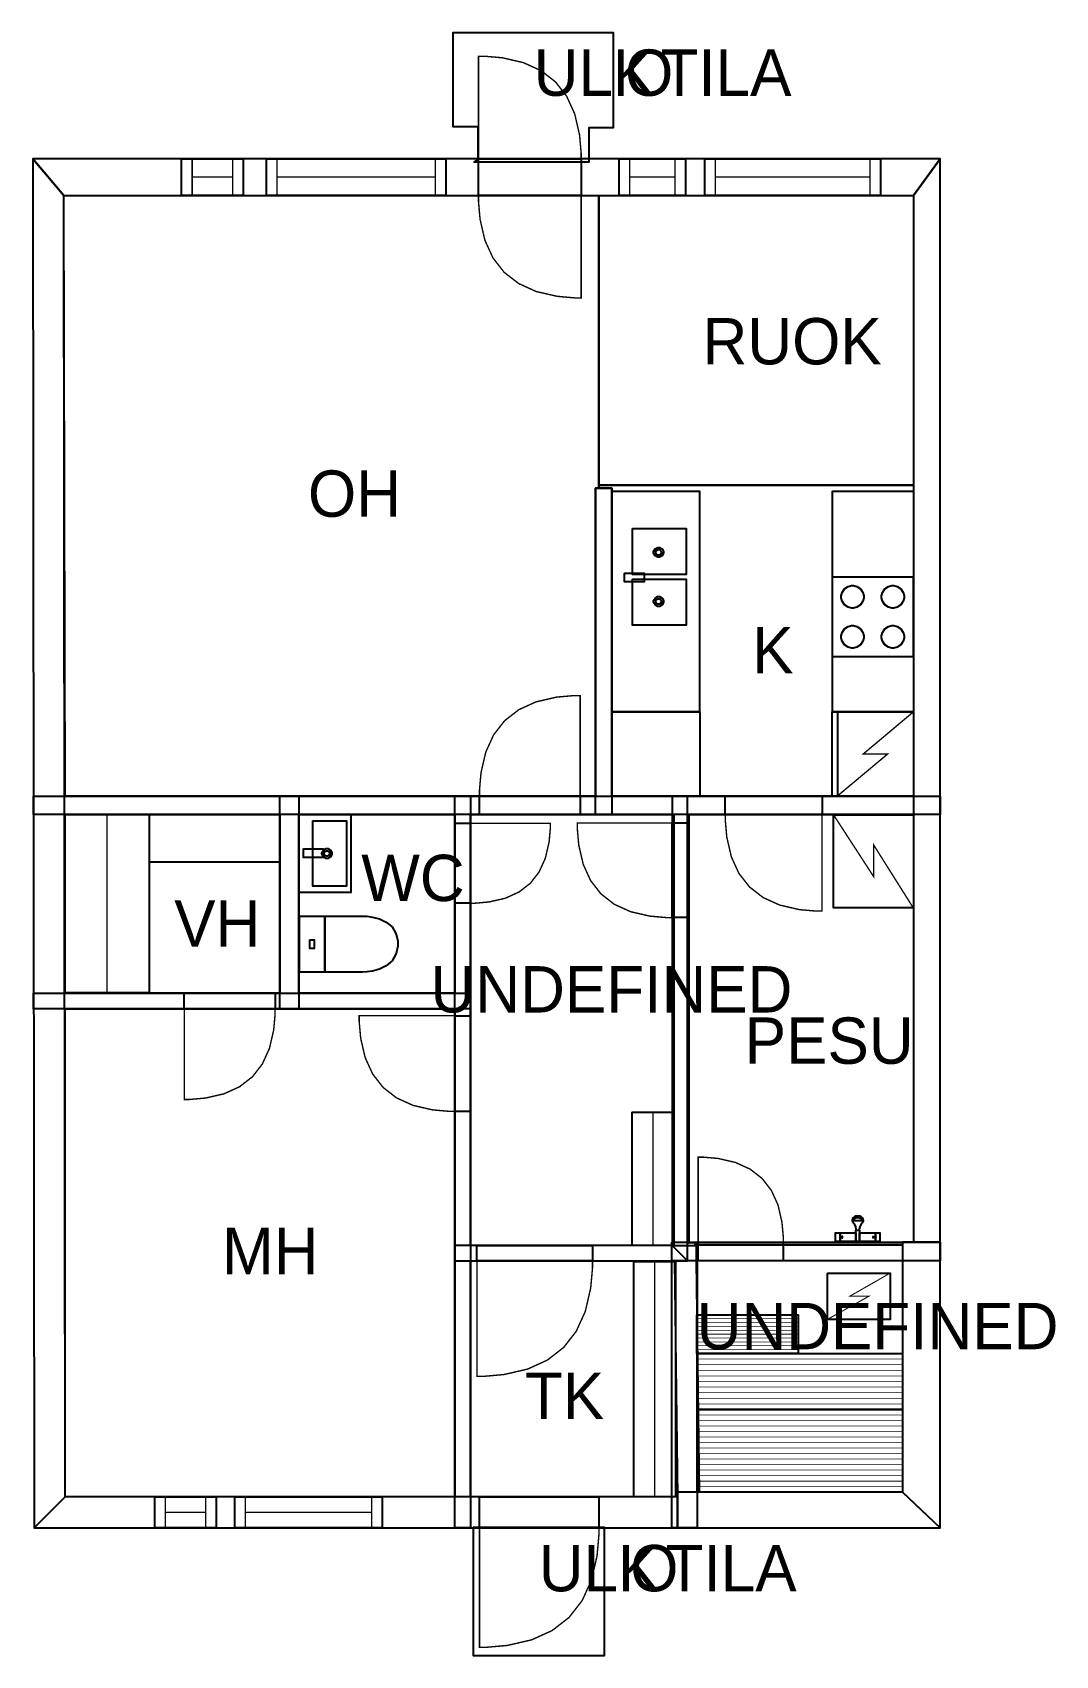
# Model space of a CAD drawing. Extents: x 1.5 to 9.1, y 0 to 12.
import ezdxf

# ---------------------------------------------------------------- set-up
doc = ezdxf.new("R2010")
doc.units = 0
doc.layers.get('0').update_dxf_attribs({"linetype": 'CONTINUOUS'})

msp = doc.modelspace()

# ---------------------------------------------------------------- linework, layer by layer
at = {"color": 0}
for points, const_width in [([(4.81207, 11.1089), (4.81207, 11.3474), (4.62554, 11.3474), (4.62554, 12.0466), (5.81147, 12.0466), (5.81147, 11.3394), (5.63053, 11.3394), (5.63053, 11.0861), (4.78179, 11.0861), (4.81207, 11.1089)], 0.002083), ([(5.57394, 11.1107), (5.57394, 11.1553), (5.56201, 11.289), (5.52636, 11.4436), (5.46696, 11.5743), (5.38374, 11.6813), (5.27675, 11.7645), (5.146, 11.824), (4.99143, 11.8597), (4.85769, 11.8715), (4.81315, 11.8715), (4.81315, 11.1107), (5.57394, 11.1107)], 0.010417), ([(1.74154, 10.8398), (8.03614, 10.8398), (8.23406, 11.1107), (1.51042, 11.1107), (1.74154, 10.8398)], 0.002083), ([(1.75065, 1.18945), (1.74154, 10.8398), (1.51042, 11.1107), (1.52001, 0.957682), (1.75065, 1.18945)], 0.002083), ([(2.61356, 11.1107), (3.0701, 11.1107), (3.0701, 10.8398), (2.61356, 10.8398), (2.61356, 11.1107)], 0.010417), ([(2.61356, 11.1107), (3.0701, 11.1107), (3.0701, 10.8398), (2.61356, 10.8398), (2.61356, 11.1107)], 0.010417), ([(3.24262, 11.1107), (4.57189, 11.1107), (4.57189, 10.8398), (3.24262, 10.8398), (3.24262, 11.1107)], 0.010417), ([(3.24262, 11.1107), (4.57189, 11.1107), (4.57189, 10.8398), (3.24262, 10.8398), (3.24262, 11.1107)], 0.010417), ([(4.81315, 11.1107), (5.57394, 11.1107), (5.57394, 10.8398), (4.81315, 10.8398), (4.81315, 11.1107)], 0.010417), ([(4.81315, 11.1107), (5.57394, 11.1107), (5.57394, 10.8398), (4.81315, 10.8398), (4.81315, 11.1107)], 0.010417), ([(5.85542, 11.1107), (6.3475, 11.1107), (6.3475, 10.8398), (5.85542, 10.8398), (5.85542, 11.1107)], 0.010417), ([(5.85542, 11.1107), (6.3475, 11.1107), (6.3475, 10.8398), (5.85542, 10.8398), (5.85542, 11.1107)], 0.010417), ([(6.48958, 11.1107), (7.79346, 11.1107), (7.79346, 10.8398), (6.48958, 10.8398), (6.48958, 11.1107)], 0.010417), ([(6.48958, 11.1107), (7.79346, 11.1107), (7.79346, 10.8398), (6.48958, 10.8398), (6.48958, 11.1107)], 0.010417), ([(8.03614, 10.8398), (8.03614, 3.07568), (8.23406, 3.07568), (8.23406, 11.1107), (8.03614, 10.8398)], 0.002083), ([(4.81315, 10.8398), (4.81315, 10.7953), (4.82503, 10.6616), (4.86068, 10.507), (4.92008, 10.3763), (5.00331, 10.2693), (5.11029, 10.186), (5.24104, 10.1266), (5.39561, 10.091), (5.52935, 10.079), (5.57394, 10.079), (5.57394, 10.8398), (4.81315, 10.8398)], 0.010417), ([(5.67947, 8.66906), (5.80231, 8.66906), (5.80231, 6.24869), (5.67947, 6.24869), (5.67947, 8.66906)], 0.002083), ([(5.80225, 8.64561), (5.80225, 7.00917), (6.45068, 7.00917), (6.45068, 8.64561), (5.80225, 8.64561)], 0.010417), ([(7.43664, 8.64572), (7.43664, 7.00917), (8.03614, 7.00917), (8.03614, 8.64572), (7.43664, 8.64572)], 0.010417), ([(5.95503, 8.36865), (5.95503, 8.02849), (6.35346, 8.02849), (6.35346, 8.36865), (5.95503, 8.36865)], 0.010417), ([(6.14789, 8.22846), (6.15429, 8.22846), (6.17367, 8.21783), (6.18435, 8.19846), (6.18435, 8.192), (6.18435, 8.1856), (6.17367, 8.16624), (6.15429, 8.15554), (6.14789, 8.15554), (6.14144, 8.15554), (6.12207, 8.16624), (6.11143, 8.1856), (6.11143, 8.192), (6.11143, 8.19846), (6.12207, 8.21783), (6.14144, 8.22846), (6.14789, 8.22846)], 0.008333), ([(6.14789, 8.21283), (6.15153, 8.21283), (6.1626, 8.20676), (6.16872, 8.19569), (6.16872, 8.192), (6.16872, 8.18837), (6.1626, 8.17731), (6.15153, 8.17117), (6.14789, 8.17117), (6.14421, 8.17117), (6.13314, 8.17731), (6.12706, 8.18837), (6.12706, 8.192), (6.12706, 8.19569), (6.13314, 8.20676), (6.14421, 8.21283), (6.14789, 8.21283)], 0.008333), ([(5.89567, 8.03722), (5.89567, 7.97472), (6.0415, 7.97472), (6.0415, 8.03722), (5.89567, 8.03722)], 0.010417), ([(5.954, 7.99262), (5.954, 7.6524), (6.35254, 7.6524), (6.35254, 7.99262), (5.954, 7.99262)], 0.010417), ([(7.43549, 8.01096), (7.43549, 7.41781), (8.03375, 7.41781), (8.03375, 8.01096), (7.43549, 8.01096)], 0.010417), ([(7.58496, 7.77908), (7.57682, 7.77908), (7.55246, 7.78564), (7.52599, 7.8035), (7.50814, 7.82997), (7.50163, 7.85433), (7.50163, 7.86242), (7.50163, 7.87056), (7.50814, 7.89486), (7.52599, 7.92133), (7.55246, 7.93924), (7.57682, 7.94575), (7.58496, 7.94575), (7.59304, 7.94575), (7.61735, 7.93924), (7.64388, 7.92133), (7.66174, 7.89486), (7.66829, 7.87056), (7.66829, 7.86242), (7.66829, 7.85433), (7.66174, 7.82997), (7.64388, 7.8035), (7.61735, 7.78564), (7.59304, 7.77908), (7.58496, 7.77908)], 0.010417), ([(7.88379, 7.77908), (7.87565, 7.77908), (7.85135, 7.78564), (7.82487, 7.8035), (7.80697, 7.82997), (7.80046, 7.85433), (7.80046, 7.86242), (7.80046, 7.87056), (7.80697, 7.89486), (7.82487, 7.92133), (7.85135, 7.93924), (7.87565, 7.94575), (7.88379, 7.94575), (7.89188, 7.94575), (7.91618, 7.93924), (7.94271, 7.92133), (7.96056, 7.89486), (7.96712, 7.87056), (7.96712, 7.86242), (7.96712, 7.85433), (7.96056, 7.82997), (7.94271, 7.8035), (7.91618, 7.78564), (7.89188, 7.77908), (7.88379, 7.77908)], 0.010417), ([(6.14789, 7.86436), (6.15429, 7.86436), (6.17367, 7.85374), (6.18435, 7.83436), (6.18435, 7.8279), (6.18435, 7.8215), (6.17367, 7.80214), (6.15429, 7.79144), (6.14789, 7.79144), (6.14144, 7.79144), (6.12207, 7.80214), (6.11143, 7.8215), (6.11143, 7.8279), (6.11143, 7.83436), (6.12207, 7.85374), (6.14144, 7.86436), (6.14789, 7.86436)], 0.008333), ([(6.14789, 7.84874), (6.15153, 7.84874), (6.1626, 7.84267), (6.16872, 7.8316), (6.16872, 7.8279), (6.16872, 7.82428), (6.1626, 7.81321), (6.15153, 7.80707), (6.14789, 7.80707), (6.14421, 7.80707), (6.13314, 7.81321), (6.12706, 7.82428), (6.12706, 7.8279), (6.12706, 7.8316), (6.13314, 7.84267), (6.14421, 7.84874), (6.14789, 7.84874)], 0.008333), ([(7.58496, 7.48264), (7.57682, 7.48264), (7.55246, 7.48921), (7.52599, 7.50706), (7.50814, 7.53358), (7.50163, 7.55789), (7.50163, 7.56597), (7.50163, 7.57411), (7.50814, 7.59842), (7.52599, 7.62489), (7.55246, 7.64279), (7.57682, 7.64931), (7.58496, 7.64931), (7.59304, 7.64931), (7.61735, 7.64279), (7.64388, 7.62489), (7.66174, 7.59842), (7.66829, 7.57411), (7.66829, 7.56597), (7.66829, 7.55789), (7.66174, 7.53358), (7.64388, 7.50706), (7.61735, 7.48921), (7.59304, 7.48264), (7.58496, 7.48264)], 0.010417), ([(7.88379, 7.48264), (7.87565, 7.48264), (7.85135, 7.48921), (7.82487, 7.50706), (7.80697, 7.53358), (7.80046, 7.55789), (7.80046, 7.56597), (7.80046, 7.57411), (7.80697, 7.59842), (7.82487, 7.62489), (7.85135, 7.64279), (7.87565, 7.64931), (7.88379, 7.64931), (7.89188, 7.64931), (7.91618, 7.64279), (7.94271, 7.62489), (7.96056, 7.59842), (7.96712, 7.57411), (7.96712, 7.56597), (7.96712, 7.55789), (7.96056, 7.53358), (7.94271, 7.50706), (7.91618, 7.48921), (7.89188, 7.48264), (7.88379, 7.48264)], 0.010417), ([(4.82053, 6.38411), (4.82053, 6.42785), (4.83214, 6.55903), (4.86714, 6.71061), (4.9254, 6.83882), (5.00706, 6.94374), (5.11199, 7.02539), (5.24018, 7.08365), (5.39176, 7.11865), (5.52294, 7.13026), (5.56668, 7.13026), (5.56668, 6.38411), (4.82053, 6.38411)], 0.010417), ([(5.80436, 7.00917), (5.80436, 6.38417), (6.45281, 6.38417), (6.45281, 7.00917), (5.80436, 7.00917)], 0.010417), ([(7.43468, 7.00917), (7.43468, 6.38417), (8.03614, 6.38417), (8.03614, 7.00917), (7.43468, 7.00917)], 0.010417), ([(7.43468, 7.00917), (7.43468, 6.38417), (7.47478, 6.38417), (7.47478, 7.00917), (7.43468, 7.00917)], 0.010417), ([(1.51497, 6.38411), (8.23406, 6.38411), (8.23406, 6.24869), (1.51497, 6.24869), (1.51497, 6.38411)], 0.002083), ([(3.3406, 6.38411), (3.48113, 6.38411), (3.48113, 4.808), (3.3406, 4.808), (3.3406, 6.38411)], 0.002083), ([(4.63867, 6.38411), (4.75325, 6.38411), (4.75325, 0.957682), (4.63867, 0.957682), (4.63867, 6.38411)], 0.002083), ([(4.82053, 6.38411), (5.56668, 6.38411), (5.56668, 6.24869), (4.82053, 6.24869), (4.82053, 6.38411)], 0.010417), ([(4.82053, 6.38411), (5.56668, 6.38411), (5.56668, 6.24869), (4.82053, 6.24869), (4.82053, 6.38411)], 0.010417), ([(6.24794, 6.38411), (6.24794, 3.0529), (6.36253, 2.93832), (6.36253, 6.38411), (6.24794, 6.38411)], 0.002083), ([(6.64208, 6.38411), (7.35894, 6.38411), (7.35894, 6.24869), (6.64208, 6.24869), (6.64208, 6.38411)], 0.010417), ([(6.64208, 6.38411), (7.35894, 6.38411), (7.35894, 6.24869), (6.64208, 6.24869), (6.64208, 6.38411)], 0.010417), ([(1.7481, 6.24875), (1.7481, 4.92562), (2.3731, 4.92562), (2.3731, 6.24875), (1.7481, 6.24875)], 0.010417), ([(2.37435, 6.24713), (3.3406, 6.24713), (3.3406, 5.89442), (2.37435, 5.89442), (2.37435, 6.24713)], 0.010417), ([(3.48394, 6.24875), (3.48394, 5.66938), (3.86789, 5.66938), (3.86789, 6.24875), (3.48394, 6.24875)], 0.010417), ([(3.58496, 6.20042), (3.58496, 5.71761), (3.83404, 5.71761), (3.83404, 6.20042), (3.58496, 6.20042)], 0.010417), ([(4.63867, 6.183), (4.75325, 6.183), (4.75325, 5.59039), (4.63867, 5.59039), (4.63867, 6.183)], 0.010417), ([(4.63867, 6.183), (4.75325, 6.183), (4.75325, 5.59039), (4.63867, 5.59039), (4.63867, 6.183)], 0.010417), ([(4.75325, 5.59039), (4.78792, 5.59039), (4.89208, 5.59967), (5.01247, 5.62744), (5.11431, 5.67378), (5.19764, 5.73856), (5.26247, 5.82189), (5.30875, 5.92378), (5.33653, 6.04411), (5.34581, 6.14828), (5.34581, 6.183), (4.75325, 6.183), (4.75325, 5.59039)], 0.010417), ([(6.24794, 5.48361), (6.20676, 5.48361), (6.08322, 5.49463), (5.94054, 5.52756), (5.81982, 5.58242), (5.72103, 5.65924), (5.64415, 5.75803), (5.58931, 5.87879), (5.55637, 6.02149), (5.54542, 6.14497), (5.54542, 6.18608), (6.24794, 6.18608), (6.24794, 5.48361)], 0.010417), ([(6.24794, 6.18608), (6.36253, 6.18608), (6.36253, 5.48361), (6.24794, 5.48361), (6.24794, 6.18608)], 0.010417), ([(6.24794, 6.18608), (6.36253, 6.18608), (6.36253, 5.48361), (6.24794, 5.48361), (6.24794, 6.18608)], 0.010417), ([(6.64208, 6.24869), (6.64208, 6.20671), (6.65326, 6.08068), (6.68685, 5.93506), (6.74289, 5.81185), (6.82129, 5.71099), (6.92215, 5.6326), (7.04536, 5.57656), (7.19097, 5.54297), (7.317, 5.53174), (7.35906, 5.53174), (7.35906, 6.24869), (6.64208, 6.24869)], 0.010417), ([(7.44385, 6.24658), (8.03614, 6.24658), (8.03614, 5.55626), (7.44385, 5.55626), (7.44385, 6.24658)], 0.009872), ([(3.5159, 5.99262), (3.5159, 5.93012), (3.66174, 5.93012), (3.66174, 5.99262), (3.5159, 5.99262)], 0.010417), ([(3.69, 5.9955), (3.6964, 5.9955), (3.71576, 5.98486), (3.72646, 5.9655), (3.72646, 5.95904), (3.72646, 5.95264), (3.71576, 5.93326), (3.6964, 5.92258), (3.69, 5.92258), (3.68354, 5.92258), (3.66417, 5.93326), (3.65354, 5.95264), (3.65354, 5.95904), (3.65354, 5.9655), (3.66417, 5.98486), (3.68354, 5.9955), (3.69, 5.9955)], 0.008333), ([(3.69, 5.97987), (3.69363, 5.97987), (3.70469, 5.97379), (3.71083, 5.96272), (3.71083, 5.95904), (3.71083, 5.9554), (3.70469, 5.94433), (3.69363, 5.93821), (3.69, 5.93821), (3.68631, 5.93821), (3.67524, 5.94433), (3.66917, 5.9554), (3.66917, 5.95904), (3.66917, 5.96272), (3.67524, 5.97379), (3.68631, 5.97987), (3.69, 5.97987)], 0.008333), ([(3.48639, 5.49507), (3.48639, 5.0785), (3.67367, 5.0785), (3.67367, 5.49507), (3.48639, 5.49507)], 0.010417), ([(3.94194, 5.49507), (3.94194, 5.49507), (3.95367, 5.49517), (3.98465, 5.49354), (4.02849, 5.48742), (4.07872, 5.47401), (4.12896, 5.45047), (4.17279, 5.41401), (4.20378, 5.36182), (4.21556, 5.30875), (4.21556, 5.29107), (4.21556, 5.27279), (4.20378, 5.21793), (4.17279, 5.16385), (4.12896, 5.12603), (4.07872, 5.10161), (4.02849, 5.08762), (3.98465, 5.08122), (3.95367, 5.07949), (3.94194, 5.07954), (3.94194, 5.07954), (3.67367, 5.0785), (3.67367, 5.49507), (3.94194, 5.49507)], 0.010417), ([(3.56424, 5.31988), (3.56424, 5.25369), (3.59581, 5.25369), (3.59581, 5.31988), (3.56424, 5.31988)], 0.010417), ([(1.51633, 4.92258), (4.75325, 4.92258), (4.75325, 4.808), (1.51633, 4.808), (1.51633, 4.92258)], 0.002083), ([(2.63314, 4.92258), (3.30615, 4.92258), (3.30615, 4.808), (2.63314, 4.808), (2.63314, 4.92258)], 0.010417), ([(2.63314, 4.92258), (3.30615, 4.92258), (3.30615, 4.808), (2.63314, 4.808), (2.63314, 4.92258)], 0.010417), ([(3.30615, 4.808), (3.30615, 4.76861), (3.29563, 4.65028), (3.26406, 4.51357), (3.21149, 4.39789), (3.13786, 4.30328), (3.04324, 4.22965), (2.92757, 4.17708), (2.79085, 4.14551), (2.67253, 4.13499), (2.63314, 4.13499), (2.63314, 4.808), (3.30615, 4.808)], 0.010417), ([(4.63867, 4.04682), (4.59706, 4.04682), (4.47233, 4.05794), (4.32818, 4.09119), (4.20622, 4.14665), (4.10644, 4.22424), (4.02881, 4.32406), (3.97336, 4.44601), (3.94011, 4.59011), (3.92904, 4.71485), (3.92904, 4.7564), (4.63867, 4.7564), (4.63867, 4.04682)], 0.010417), ([(4.63867, 4.7564), (4.75325, 4.7564), (4.75325, 4.04682), (4.63867, 4.04682), (4.63867, 4.7564)], 0.010417), ([(4.63867, 4.7564), (4.75325, 4.7564), (4.75325, 4.04682), (4.63867, 4.04682), (4.63867, 4.7564)], 0.010417), ([(5.95221, 4.04031), (5.95221, 3.05322), (6.25999, 3.05322), (6.25999, 4.04031), (5.95221, 4.04031)], 0.010417), ([(7.07221, 3.07644), (7.07221, 3.11344), (7.06233, 3.22433), (7.03276, 3.35249), (6.98346, 3.46094), (6.91444, 3.54964), (6.82568, 3.61865), (6.71724, 3.66797), (6.58908, 3.69754), (6.47819, 3.70736), (6.44125, 3.70736), (6.44125, 3.07644), (7.07221, 3.07644)], 0.010417), ([(7.45882, 3.14594), (7.49425, 3.14594), (7.49425, 3.08236), (7.45882, 3.08236), (7.45882, 3.14594)], 0.010417), ([(7.49322, 3.14594), (7.60986, 3.14594), (7.60986, 3.08236), (7.49322, 3.08236), (7.49322, 3.14594)], 0.010417), ([(7.63803, 3.08236), (7.60986, 3.08236), (7.60986, 3.16569), (7.61686, 3.16569), (7.63271, 3.16569), (7.63803, 3.16569), (7.63803, 3.14486), (7.63803, 3.09799), (7.63803, 3.08236)], 0.010417), ([(7.63803, 3.14594), (7.75467, 3.14594), (7.75467, 3.08236), (7.63803, 3.08236), (7.63803, 3.14594)], 0.010417), ([(7.75467, 3.14594), (7.78797, 3.14594), (7.78797, 3.08236), (7.75467, 3.08236), (7.75467, 3.14594)], 0.010417), ([(6.24794, 3.0529), (4.63867, 3.0529), (4.63867, 2.93832), (6.36253, 2.93832), (6.24794, 3.0529)], 0.002083), ([(4.80186, 3.0529), (5.65842, 3.0529), (5.65842, 2.93832), (4.80186, 2.93832), (4.80186, 3.0529)], 0.010417), ([(4.80186, 3.0529), (5.65842, 3.0529), (5.65842, 2.93832), (4.80186, 2.93832), (4.80186, 3.0529)], 0.010417), ([(6.24571, 3.07644), (8.23406, 3.07644), (8.23406, 2.93924), (6.24571, 2.93924), (6.24571, 3.07644)], 0.002083), ([(6.24571, 3.0529), (6.4349, 3.0529), (6.4349, 0.957682), (6.24571, 0.957682), (6.24571, 3.0529)], 0.002083), ([(6.44125, 3.07644), (7.07221, 3.07644), (7.07221, 2.93924), (6.44125, 2.93924), (6.44125, 3.07644)], 0.010417), ([(6.44125, 3.07644), (7.07221, 3.07644), (7.07221, 2.93924), (6.44125, 2.93924), (6.44125, 3.07644)], 0.010417), ([(7.49425, 3.11469), (7.49744, 3.1135), (7.50711, 3.1096), (7.50988, 3.1084), (7.50988, 3.1084), (7.50988, 3.10986), (7.50988, 3.11415), (7.50988, 3.11849), (7.50988, 3.1199), (7.50988, 3.1199), (7.50749, 3.11925), (7.4975, 3.11589), (7.49425, 3.11469)], 0.010417), ([(7.75467, 3.11469), (7.75142, 3.1135), (7.74175, 3.1096), (7.73904, 3.1084), (7.73904, 3.1084), (7.73904, 3.10986), (7.73904, 3.11415), (7.73904, 3.11849), (7.73904, 3.1199), (7.73904, 3.1199), (7.74138, 3.11925), (7.75136, 3.11589), (7.75467, 3.11469)], 0.010417), ([(7.95529, 3.07568), (7.95529, 1.22277), (8.23406, 0.957682), (8.23406, 3.07568), (7.95529, 3.07568)], 0.002083), ([(5.65842, 2.93832), (5.65842, 2.88813), (5.64501, 2.73757), (5.60487, 2.56358), (5.53792, 2.41635), (5.44428, 2.2959), (5.32383, 2.20226), (5.1766, 2.13531), (5.00261, 2.09517), (4.85206, 2.08176), (4.80186, 2.08176), (4.80186, 2.93832), (5.65842, 2.93832)], 0.010417), ([(5.96539, 2.93451), (5.96539, 1.1894), (6.27322, 1.1894), (6.27322, 2.93451), (5.96539, 2.93451)], 0.010417), ([(7.39942, 2.84787), (7.86513, 2.84787), (7.86513, 2.50444), (7.39942, 2.50444), (7.39942, 2.84787)], 0.007761), ([(6.43218, 2.537), (7.18257, 2.537), (7.18257, 2.25201), (6.43218, 2.25201), (6.43218, 2.537)], 0.010417), ([(6.43349, 2.25201), (7.95529, 2.25201), (7.95529, 1.83535), (6.43349, 1.83535), (6.43349, 2.25201)], 0.010417), ([(6.43349, 1.83535), (7.95529, 1.83535), (7.95529, 1.22282), (6.43349, 1.22282), (6.43349, 1.83535)], 0.010417), ([(7.95529, 1.22277), (6.28771, 1.22277), (6.28771, 0.957682), (8.23406, 0.957682), (7.95529, 1.22277)], 0.002083), ([(6.28771, 1.18945), (1.75065, 1.18945), (1.52001, 0.957682), (6.28771, 0.957682), (6.28771, 1.18945)], 0.002083), ([(2.41499, 1.18945), (2.87033, 1.18945), (2.87033, 0.957682), (2.41499, 0.957682), (2.41499, 1.18945)], 0.010417), ([(2.41499, 1.18945), (2.87033, 1.18945), (2.87033, 0.957682), (2.41499, 0.957682), (2.41499, 1.18945)], 0.010417), ([(3.00782, 1.18945), (4.09896, 1.18945), (4.09896, 0.957682), (3.00782, 0.957682), (3.00782, 1.18945)], 0.010417), ([(3.00782, 1.18945), (4.09896, 1.18945), (4.09896, 0.957682), (3.00782, 0.957682), (3.00782, 1.18945)], 0.010417), ([(4.82053, 1.18945), (5.70574, 1.18945), (5.70574, 0.957682), (4.82053, 0.957682), (4.82053, 1.18945)], 0.010417), ([(4.82053, 1.18945), (5.70574, 1.18945), (5.70574, 0.957682), (4.82053, 0.957682), (4.82053, 1.18945)], 0.010417), ([(4.773, 0.963813), (4.773, 0.01237), (5.74761, 0.01237), (5.74761, 0.961208), (4.773, 0.963813)], 0.002083), ([(5.70574, 0.957682), (5.70574, 0.905817), (5.69189, 0.750217), (5.65039, 0.570421), (5.58122, 0.418294), (5.48438, 0.293782), (5.35992, 0.196994), (5.20779, 0.127821), (5.02794, 0.086317), (4.87235, 0.072483), (4.82053, 0.072483), (4.82053, 0.957682), (5.70574, 0.957682)], 0.010417)]:
    msp.add_lwpolyline(points, close=True, dxfattribs=dict(at, const_width=const_width))
at = {"color": 7}
for points in [[(4.81207, 11.1089), (4.81207, 11.3474), (4.62554, 11.3474), (4.62554, 12.0466), (5.81147, 12.0466), (5.81147, 11.3394), (5.63053, 11.3394), (5.63053, 11.0861), (4.78179, 11.0861), (4.81207, 11.1089)], [(2.61356, 11.1107), (3.0701, 11.1107), (3.0701, 10.8398), (2.61356, 10.8398), (2.61356, 11.1107)], [(2.61356, 11.1107), (3.0701, 11.1107), (3.0701, 10.8398), (2.61356, 10.8398), (2.61356, 11.1107)], [(3.24262, 11.1107), (4.57189, 11.1107), (4.57189, 10.8398), (3.24262, 10.8398), (3.24262, 11.1107)], [(3.24262, 11.1107), (4.57189, 11.1107), (4.57189, 10.8398), (3.24262, 10.8398), (3.24262, 11.1107)], [(4.81315, 11.1107), (5.57394, 11.1107), (5.57394, 10.8398), (4.81315, 10.8398), (4.81315, 11.1107)], [(4.81315, 11.1107), (5.57394, 11.1107), (5.57394, 10.8398), (4.81315, 10.8398), (4.81315, 11.1107)], [(5.85542, 11.1107), (6.3475, 11.1107), (6.3475, 10.8398), (5.85542, 10.8398), (5.85542, 11.1107)], [(5.85542, 11.1107), (6.3475, 11.1107), (6.3475, 10.8398), (5.85542, 10.8398), (5.85542, 11.1107)], [(6.48958, 11.1107), (7.79346, 11.1107), (7.79346, 10.8398), (6.48958, 10.8398), (6.48958, 11.1107)], [(6.48958, 11.1107), (7.79346, 11.1107), (7.79346, 10.8398), (6.48958, 10.8398), (6.48958, 11.1107)], [(5.70594, 8.66906), (5.67947, 8.66906), (5.67947, 6.38411), (1.75065, 6.38411), (1.74154, 10.8398), (5.70594, 10.8398), (5.70594, 8.66906)], [(5.70594, 10.8398), (8.03614, 10.8398), (8.03614, 8.69026), (5.70594, 8.69026), (5.70594, 10.8398)], [(8.03614, 6.38411), (5.80231, 6.38411), (5.80231, 8.66906), (5.70594, 8.66906), (5.70594, 8.69026), (8.03614, 8.69026), (8.03614, 6.38411)], [(5.80225, 8.64561), (6.45068, 8.64561), (6.45068, 7.00917), (5.80225, 7.00917), (5.80225, 8.64561)], [(7.43664, 8.64572), (8.03614, 8.64572), (8.03614, 7.00917), (7.43664, 7.00917), (7.43664, 8.64572)], [(5.95503, 8.36865), (6.35346, 8.36865), (6.35346, 8.02849), (5.95503, 8.02849), (5.95503, 8.36865)], [(6.14789, 8.22846), (6.15429, 8.22846), (6.17367, 8.21783), (6.18435, 8.19846), (6.18435, 8.192), (6.18435, 8.1856), (6.17367, 8.16624), (6.15429, 8.15554), (6.14789, 8.15554), (6.14144, 8.15554), (6.12207, 8.16624), (6.11143, 8.1856), (6.11143, 8.192), (6.11143, 8.19846), (6.12207, 8.21783), (6.14144, 8.22846), (6.14789, 8.22846)], [(6.14789, 8.21283), (6.15153, 8.21283), (6.1626, 8.20676), (6.16872, 8.19569), (6.16872, 8.192), (6.16872, 8.18837), (6.1626, 8.17731), (6.15153, 8.17117), (6.14789, 8.17117), (6.14421, 8.17117), (6.13314, 8.17731), (6.12706, 8.18837), (6.12706, 8.192), (6.12706, 8.19569), (6.13314, 8.20676), (6.14421, 8.21283), (6.14789, 8.21283)], [(5.89567, 8.03722), (6.0415, 8.03722), (6.0415, 7.97472), (5.89567, 7.97472), (5.89567, 8.03722)], [(5.954, 7.99262), (6.35254, 7.99262), (6.35254, 7.6524), (5.954, 7.6524), (5.954, 7.99262)], [(7.43549, 8.01096), (8.03375, 8.01096), (8.03375, 7.41781), (7.43549, 7.41781), (7.43549, 8.01096)], [(7.58496, 7.77908), (7.57682, 7.77908), (7.55246, 7.78564), (7.52599, 7.8035), (7.50814, 7.82997), (7.50163, 7.85433), (7.50163, 7.86242), (7.50163, 7.87056), (7.50814, 7.89486), (7.52599, 7.92133), (7.55246, 7.93924), (7.57682, 7.94575), (7.58496, 7.94575), (7.59304, 7.94575), (7.61735, 7.93924), (7.64388, 7.92133), (7.66174, 7.89486), (7.66829, 7.87056), (7.66829, 7.86242), (7.66829, 7.85433), (7.66174, 7.82997), (7.64388, 7.8035), (7.61735, 7.78564), (7.59304, 7.77908), (7.58496, 7.77908)], [(7.88379, 7.77908), (7.87565, 7.77908), (7.85135, 7.78564), (7.82487, 7.8035), (7.80697, 7.82997), (7.80046, 7.85433), (7.80046, 7.86242), (7.80046, 7.87056), (7.80697, 7.89486), (7.82487, 7.92133), (7.85135, 7.93924), (7.87565, 7.94575), (7.88379, 7.94575), (7.89188, 7.94575), (7.91618, 7.93924), (7.94271, 7.92133), (7.96056, 7.89486), (7.96712, 7.87056), (7.96712, 7.86242), (7.96712, 7.85433), (7.96056, 7.82997), (7.94271, 7.8035), (7.91618, 7.78564), (7.89188, 7.77908), (7.88379, 7.77908)], [(6.14789, 7.86436), (6.15429, 7.86436), (6.17367, 7.85374), (6.18435, 7.83436), (6.18435, 7.8279), (6.18435, 7.8215), (6.17367, 7.80214), (6.15429, 7.79144), (6.14789, 7.79144), (6.14144, 7.79144), (6.12207, 7.80214), (6.11143, 7.8215), (6.11143, 7.8279), (6.11143, 7.83436), (6.12207, 7.85374), (6.14144, 7.86436), (6.14789, 7.86436)], [(6.14789, 7.84874), (6.15153, 7.84874), (6.1626, 7.84267), (6.16872, 7.8316), (6.16872, 7.8279), (6.16872, 7.82428), (6.1626, 7.81321), (6.15153, 7.80707), (6.14789, 7.80707), (6.14421, 7.80707), (6.13314, 7.81321), (6.12706, 7.82428), (6.12706, 7.8279), (6.12706, 7.8316), (6.13314, 7.84267), (6.14421, 7.84874), (6.14789, 7.84874)], [(7.58496, 7.48264), (7.57682, 7.48264), (7.55246, 7.48921), (7.52599, 7.50706), (7.50814, 7.53358), (7.50163, 7.55789), (7.50163, 7.56597), (7.50163, 7.57411), (7.50814, 7.59842), (7.52599, 7.62489), (7.55246, 7.64279), (7.57682, 7.64931), (7.58496, 7.64931), (7.59304, 7.64931), (7.61735, 7.64279), (7.64388, 7.62489), (7.66174, 7.59842), (7.66829, 7.57411), (7.66829, 7.56597), (7.66829, 7.55789), (7.66174, 7.53358), (7.64388, 7.50706), (7.61735, 7.48921), (7.59304, 7.48264), (7.58496, 7.48264)], [(7.88379, 7.48264), (7.87565, 7.48264), (7.85135, 7.48921), (7.82487, 7.50706), (7.80697, 7.53358), (7.80046, 7.55789), (7.80046, 7.56597), (7.80046, 7.57411), (7.80697, 7.59842), (7.82487, 7.62489), (7.85135, 7.64279), (7.87565, 7.64931), (7.88379, 7.64931), (7.89188, 7.64931), (7.91618, 7.64279), (7.94271, 7.62489), (7.96056, 7.59842), (7.96712, 7.57411), (7.96712, 7.56597), (7.96712, 7.55789), (7.96056, 7.53358), (7.94271, 7.50706), (7.91618, 7.48921), (7.89188, 7.48264), (7.88379, 7.48264)], [(5.80436, 7.00917), (6.45281, 7.00917), (6.45281, 6.38417), (5.80436, 6.38417), (5.80436, 7.00917)], [(7.43468, 7.00917), (8.03614, 7.00917), (8.03614, 6.38417), (7.43468, 6.38417), (7.43468, 7.00917)], [(7.43468, 7.00917), (7.47478, 7.00917), (7.47478, 6.38417), (7.43468, 6.38417), (7.43468, 7.00917)], [(4.82053, 6.38411), (5.56668, 6.38411), (5.56668, 6.24869), (4.82053, 6.24869), (4.82053, 6.38411)], [(4.82053, 6.38411), (5.56668, 6.38411), (5.56668, 6.24869), (4.82053, 6.24869), (4.82053, 6.38411)], [(6.64208, 6.38411), (7.35894, 6.38411), (7.35894, 6.24869), (6.64208, 6.24869), (6.64208, 6.38411)], [(6.64208, 6.38411), (7.35894, 6.38411), (7.35894, 6.24869), (6.64208, 6.24869), (6.64208, 6.38411)], [(1.7481, 6.24875), (2.3731, 6.24875), (2.3731, 4.92562), (1.7481, 4.92562), (1.7481, 6.24875)], [(1.75065, 6.24869), (3.3406, 6.24869), (3.3406, 4.92258), (1.75065, 4.92258), (1.75065, 6.24869)], [(2.37435, 6.24713), (3.3406, 6.24713), (3.3406, 5.89442), (2.37435, 5.89442), (2.37435, 6.24713)], [(3.48113, 6.24869), (4.63867, 6.24869), (4.63867, 4.92258), (3.48113, 4.92258), (3.48113, 6.24869)], [(3.48394, 6.24875), (3.86789, 6.24875), (3.86789, 5.66938), (3.48394, 5.66938), (3.48394, 6.24875)], [(3.58496, 6.20042), (3.83404, 6.20042), (3.83404, 5.71761), (3.58496, 5.71761), (3.58496, 6.20042)], [(4.63867, 6.183), (4.75325, 6.183), (4.75325, 5.59039), (4.63867, 5.59039), (4.63867, 6.183)], [(4.63867, 6.183), (4.75325, 6.183), (4.75325, 5.59039), (4.63867, 5.59039), (4.63867, 6.183)], [(6.25999, 3.06944), (6.25646, 3.05311), (4.75325, 3.05311), (4.75325, 6.24869), (6.25999, 6.24869), (6.25999, 3.06944)], [(6.24794, 6.18608), (6.36253, 6.18608), (6.36253, 5.48361), (6.24794, 5.48361), (6.24794, 6.18608)], [(6.24794, 6.18608), (6.36253, 6.18608), (6.36253, 5.48361), (6.24794, 5.48361), (6.24794, 6.18608)], [(8.03614, 3.07568), (7.95529, 3.07568), (7.95529, 3.05664), (6.41982, 3.05664), (6.42333, 3.0709), (6.37457, 3.06956), (6.37457, 6.24869), (8.03614, 6.24869), (8.03614, 3.07568)], [(7.44385, 6.24658), (8.03614, 6.24658), (8.03614, 5.55626), (7.44385, 5.55626), (7.44385, 6.24658)], [(3.5159, 5.99262), (3.66174, 5.99262), (3.66174, 5.93012), (3.5159, 5.93012), (3.5159, 5.99262)], [(3.69, 5.9955), (3.6964, 5.9955), (3.71576, 5.98486), (3.72646, 5.9655), (3.72646, 5.95904), (3.72646, 5.95264), (3.71576, 5.93326), (3.6964, 5.92258), (3.69, 5.92258), (3.68354, 5.92258), (3.66417, 5.93326), (3.65354, 5.95264), (3.65354, 5.95904), (3.65354, 5.9655), (3.66417, 5.98486), (3.68354, 5.9955), (3.69, 5.9955)], [(3.69, 5.97987), (3.69363, 5.97987), (3.70469, 5.97379), (3.71083, 5.96272), (3.71083, 5.95904), (3.71083, 5.9554), (3.70469, 5.94433), (3.69363, 5.93821), (3.69, 5.93821), (3.68631, 5.93821), (3.67524, 5.94433), (3.66917, 5.9554), (3.66917, 5.95904), (3.66917, 5.96272), (3.67524, 5.97379), (3.68631, 5.97987), (3.69, 5.97987)], [(3.48639, 5.49507), (3.67367, 5.49507), (3.67367, 5.0785), (3.48639, 5.0785), (3.48639, 5.49507)], [(3.94194, 5.49507), (3.94194, 5.49507), (3.95367, 5.49517), (3.98465, 5.49354), (4.02849, 5.48742), (4.07872, 5.47401), (4.12896, 5.45047), (4.17279, 5.41401), (4.20378, 5.36182), (4.21556, 5.30875), (4.21556, 5.29107), (4.21556, 5.27279), (4.20378, 5.21793), (4.17279, 5.16385), (4.12896, 5.12603), (4.07872, 5.10161), (4.02849, 5.08762), (3.98465, 5.08122), (3.95367, 5.07949), (3.94194, 5.07954), (3.94194, 5.07954), (3.67367, 5.0785), (3.67367, 5.49507), (3.94194, 5.49507)], [(3.56424, 5.31988), (3.59581, 5.31988), (3.59581, 5.25369), (3.56424, 5.25369), (3.56424, 5.31988)], [(2.63314, 4.92258), (3.30615, 4.92258), (3.30615, 4.808), (2.63314, 4.808), (2.63314, 4.92258)], [(2.63314, 4.92258), (3.30615, 4.92258), (3.30615, 4.808), (2.63314, 4.808), (2.63314, 4.92258)], [(1.75065, 4.808), (4.63867, 4.808), (4.63867, 1.18945), (1.75065, 1.18945), (1.75065, 4.808)], [(4.63867, 4.7564), (4.75325, 4.7564), (4.75325, 4.04682), (4.63867, 4.04682), (4.63867, 4.7564)], [(4.63867, 4.7564), (4.75325, 4.7564), (4.75325, 4.04682), (4.63867, 4.04682), (4.63867, 4.7564)], [(5.95221, 4.04031), (6.25999, 4.04031), (6.25999, 3.05322), (5.95221, 3.05322), (5.95221, 4.04031)], [(7.63803, 3.16569), (7.63803, 3.17204), (7.6416, 3.19097), (7.65153, 3.21338), (7.65468, 3.21778), (7.65571, 3.21935), (7.66585, 3.234), (7.66613, 3.23551), (7.66661, 3.23839), (7.66243, 3.25493), (7.64578, 3.26779), (7.64008, 3.26882), (7.63878, 3.2691), (7.62722, 3.26986), (7.62343, 3.26986), (7.62446, 3.26986), (7.62028, 3.26986), (7.6091, 3.2691), (7.60781, 3.26882), (7.60206, 3.26779), (7.58535, 3.25493), (7.58122, 3.23839), (7.58176, 3.23551), (7.58197, 3.234), (7.59212, 3.21935), (7.59321, 3.21778), (7.59631, 3.21338), (7.60618, 3.19097), (7.60986, 3.17204), (7.60986, 3.16569)], [(7.66613, 3.23654), (7.66585, 3.23708), (7.65403, 3.24724), (7.63026, 3.25635), (7.6224, 3.25635), (7.6161, 3.25612), (7.59343, 3.24685), (7.58225, 3.23708), (7.58176, 3.23654)], [(7.45882, 3.14594), (7.49425, 3.14594), (7.49425, 3.08236), (7.45882, 3.08236), (7.45882, 3.14594)], [(7.49322, 3.14594), (7.60986, 3.14594), (7.60986, 3.08236), (7.49322, 3.08236), (7.49322, 3.14594)], [(7.63803, 3.08236), (7.60986, 3.08236), (7.60986, 3.16569), (7.61686, 3.16569), (7.63271, 3.16569), (7.63803, 3.16569), (7.63803, 3.14486), (7.63803, 3.09799), (7.63803, 3.08236)], [(7.63803, 3.14594), (7.75467, 3.14594), (7.75467, 3.08236), (7.63803, 3.08236), (7.63803, 3.14594)], [(7.75467, 3.14594), (7.78797, 3.14594), (7.78797, 3.08236), (7.75467, 3.08236), (7.75467, 3.14594)], [(4.80186, 3.0529), (5.65842, 3.0529), (5.65842, 2.93832), (4.80186, 2.93832), (4.80186, 3.0529)], [(4.80186, 3.0529), (5.65842, 3.0529), (5.65842, 2.93832), (4.80186, 2.93832), (4.80186, 3.0529)], [(7.95529, 1.22277), (6.45107, 1.22277), (6.4299, 2.93869), (6.42979, 3.05328), (6.41982, 3.05664), (7.95529, 3.05664), (7.95529, 1.22277)], [(6.44125, 3.07644), (7.07221, 3.07644), (7.07221, 2.93924), (6.44125, 2.93924), (6.44125, 3.07644)], [(6.44125, 3.07644), (7.07221, 3.07644), (7.07221, 2.93924), (6.44125, 2.93924), (6.44125, 3.07644)], [(7.49425, 3.11469), (7.49744, 3.1135), (7.50711, 3.1096), (7.50988, 3.1084), (7.50988, 3.1084), (7.50988, 3.10986), (7.50988, 3.11415), (7.50988, 3.11849), (7.50988, 3.1199), (7.50988, 3.1199), (7.50749, 3.11925), (7.4975, 3.11589), (7.49425, 3.11469)], [(7.75467, 3.11469), (7.75142, 3.1135), (7.74175, 3.1096), (7.73904, 3.1084), (7.73904, 3.1084), (7.73904, 3.10986), (7.73904, 3.11415), (7.73904, 3.11849), (7.73904, 3.1199), (7.73904, 3.1199), (7.74138, 3.11925), (7.75136, 3.11589), (7.75467, 3.11469)], [(6.28771, 1.18945), (4.75325, 1.18945), (4.75325, 2.93853), (6.26687, 2.93853), (6.28771, 1.18945)], [(5.96539, 2.93451), (6.27322, 2.93451), (6.27322, 1.1894), (5.96539, 1.1894), (5.96539, 2.93451)], [(7.39942, 2.84787), (7.86513, 2.84787), (7.86513, 2.50444), (7.39942, 2.50444), (7.39942, 2.84787)], [(6.43218, 2.537), (7.18257, 2.537), (7.18257, 2.25201), (6.43218, 2.25201), (6.43218, 2.537)], [(6.43349, 2.25201), (7.95529, 2.25201), (7.95529, 1.83535), (6.43349, 1.83535), (6.43349, 2.25201)], [(6.43349, 1.83535), (7.95529, 1.83535), (7.95529, 1.22282), (6.43349, 1.22282), (6.43349, 1.83535)], [(2.41499, 1.18945), (2.87033, 1.18945), (2.87033, 0.957682), (2.41499, 0.957682), (2.41499, 1.18945)], [(2.41499, 1.18945), (2.87033, 1.18945), (2.87033, 0.957682), (2.41499, 0.957682), (2.41499, 1.18945)], [(3.00782, 1.18945), (4.09896, 1.18945), (4.09896, 0.957682), (3.00782, 0.957682), (3.00782, 1.18945)], [(3.00782, 1.18945), (4.09896, 1.18945), (4.09896, 0.957682), (3.00782, 0.957682), (3.00782, 1.18945)], [(4.82053, 1.18945), (5.70574, 1.18945), (5.70574, 0.957682), (4.82053, 0.957682), (4.82053, 1.18945)], [(4.82053, 1.18945), (5.70574, 1.18945), (5.70574, 0.957682), (4.82053, 0.957682), (4.82053, 1.18945)], [(4.773, 0.963813), (4.773, 0.01237), (5.74761, 0.01237), (5.74761, 0.961208), (4.773, 0.963813)]]:
    msp.add_lwpolyline(points, close=True, dxfattribs=at)
at = {"color": 0}
for points in [[(1.74154, 10.8398), (8.03614, 10.8398), (8.23406, 11.1107), (1.51042, 11.1107), (1.74154, 10.8398)], [(1.75065, 1.18945), (1.74154, 10.8398), (1.51042, 11.1107), (1.52001, 0.957682), (1.75065, 1.18945)], [(8.03614, 10.8398), (8.03614, 3.07568), (8.23406, 3.07568), (8.23406, 11.1107), (8.03614, 10.8398)], [(5.67947, 8.66906), (5.80231, 8.66906), (5.80231, 6.24869), (5.67947, 6.24869), (5.67947, 8.66906)], [(1.51497, 6.38411), (8.23406, 6.38411), (8.23406, 6.24869), (1.51497, 6.24869), (1.51497, 6.38411)], [(3.3406, 6.38411), (3.48113, 6.38411), (3.48113, 4.808), (3.3406, 4.808), (3.3406, 6.38411)], [(4.63867, 6.38411), (4.75325, 6.38411), (4.75325, 0.957682), (4.63867, 0.957682), (4.63867, 6.38411)], [(6.24794, 6.38411), (6.24794, 3.0529), (6.36253, 2.93832), (6.36253, 6.38411), (6.24794, 6.38411)], [(1.51633, 4.92258), (4.75325, 4.92258), (4.75325, 4.808), (1.51633, 4.808), (1.51633, 4.92258)], [(6.24794, 3.0529), (4.63867, 3.0529), (4.63867, 2.93832), (6.36253, 2.93832), (6.24794, 3.0529)], [(6.24571, 3.07644), (8.23406, 3.07644), (8.23406, 2.93924), (6.24571, 2.93924), (6.24571, 3.07644)], [(6.24571, 3.0529), (6.4349, 3.0529), (6.4349, 0.957682), (6.24571, 0.957682), (6.24571, 3.0529)], [(7.95529, 3.07568), (7.95529, 1.22277), (8.23406, 0.957682), (8.23406, 3.07568), (7.95529, 3.07568)], [(7.95529, 1.22277), (6.28771, 1.22277), (6.28771, 0.957682), (8.23406, 0.957682), (7.95529, 1.22277)], [(6.28771, 1.18945), (1.75065, 1.18945), (1.52001, 0.957682), (6.28771, 0.957682), (6.28771, 1.18945)]]:
    msp.add_lwpolyline(points, close=True, dxfattribs=at)
for points, const_width in [([(2.69162, 10.8399), (2.69162, 11.1107)], 0.010417), ([(2.99197, 10.8399), (2.99197, 11.1107)], 0.010417), ([(3.32075, 10.8399), (3.32075, 11.1107)], 0.010417), ([(4.49371, 10.8399), (4.49371, 11.1107)], 0.010417), ([(5.93354, 10.8399), (5.93354, 11.1107)], 0.010417), ([(6.26937, 10.8399), (6.26937, 11.1107)], 0.010417), ([(6.56771, 10.8399), (6.56771, 11.1107)], 0.010417), ([(7.71528, 10.8399), (7.71528, 11.1107)], 0.010417), ([(2.69162, 10.9753), (2.99197, 10.9753)], 0.010417), ([(3.32075, 10.9753), (4.49371, 10.9753)], 0.010417), ([(5.93354, 10.9753), (6.26937, 10.9753)], 0.010417), ([(6.56771, 10.9753), (7.71528, 10.9753)], 0.010417), ([(8.03614, 7.00917), (7.66422, 6.69667), (7.84467, 6.69667), (7.47179, 6.38417)], 0.010417), ([(7.44385, 6.24658), (7.74094, 5.78868), (7.74094, 6.02339), (8.03515, 5.55626)], 0.009872), ([(7.63803, 3.16569), (7.63803, 3.17204), (7.6416, 3.19097), (7.65153, 3.21338), (7.65468, 3.21778), (7.65571, 3.21935), (7.66585, 3.234), (7.66613, 3.23551), (7.66661, 3.23839), (7.66243, 3.25493), (7.64578, 3.26779), (7.64008, 3.26882), (7.63878, 3.2691), (7.62722, 3.26986), (7.62343, 3.26986), (7.62446, 3.26986), (7.62028, 3.26986), (7.6091, 3.2691), (7.60781, 3.26882), (7.60206, 3.26779), (7.58535, 3.25493), (7.58122, 3.23839), (7.58176, 3.23551), (7.58197, 3.234), (7.59212, 3.21935), (7.59321, 3.21778), (7.59631, 3.21338), (7.60618, 3.19097), (7.60986, 3.17204), (7.60986, 3.16569)], 0.010417), ([(7.66613, 3.23654), (7.66585, 3.23708), (7.65403, 3.24724), (7.63026, 3.25635), (7.6224, 3.25635), (7.6161, 3.25612), (7.59343, 3.24685), (7.58225, 3.23708), (7.58176, 3.23654)], 0.010417), ([(7.39942, 2.50444), (7.70751, 2.67617), (7.56549, 2.67617), (7.86513, 2.84787)], 0.007761), ([(2.49311, 1.1894), (2.49311, 0.957628)], 0.010417), ([(2.79221, 1.1894), (2.79221, 0.957628)], 0.010417), ([(3.08594, 1.1894), (3.08594, 0.957628)], 0.010417), ([(4.02083, 1.1894), (4.02083, 0.957628)], 0.010417), ([(2.79221, 1.07351), (2.49311, 1.07351)], 0.010417), ([(4.02083, 1.07351), (3.08594, 1.07351)], 0.010417)]:
    msp.add_lwpolyline(points, dxfattribs=dict(at, const_width=const_width))
at = {"color": 7, "const_width": 0.002083}
for points in [[(5.70594, 8.66906), (5.67947, 8.66906), (5.67947, 6.38411), (1.75065, 6.38411), (1.74154, 10.8398), (5.70594, 10.8398), (5.70594, 8.66906)], [(5.70594, 10.8398), (8.03614, 10.8398), (8.03614, 8.69026), (5.70594, 8.69026), (5.70594, 10.8398)], [(8.03614, 6.38411), (5.80231, 6.38411), (5.80231, 8.66906), (5.70594, 8.66906), (5.70594, 8.69026), (8.03614, 8.69026), (8.03614, 6.38411)], [(1.75065, 6.24869), (3.3406, 6.24869), (3.3406, 4.92258), (1.75065, 4.92258), (1.75065, 6.24869)], [(3.48113, 6.24869), (4.63867, 6.24869), (4.63867, 4.92258), (3.48113, 4.92258), (3.48113, 6.24869)], [(6.25999, 3.06944), (6.25646, 3.05311), (4.75325, 3.05311), (4.75325, 6.24869), (6.25999, 6.24869), (6.25999, 3.06944)], [(8.03614, 3.07568), (7.95529, 3.07568), (7.95529, 3.05664), (6.41982, 3.05664), (6.42333, 3.0709), (6.37457, 3.06956), (6.37457, 6.24869), (8.03614, 6.24869), (8.03614, 3.07568)], [(1.75065, 4.808), (4.63867, 4.808), (4.63867, 1.18945), (1.75065, 1.18945), (1.75065, 4.808)], [(7.95529, 1.22277), (6.45107, 1.22277), (6.4299, 2.93869), (6.42979, 3.05328), (6.41982, 3.05664), (7.95529, 3.05664), (7.95529, 1.22277)], [(6.28771, 1.18945), (4.75325, 1.18945), (4.75325, 2.93853), (6.26687, 2.93853), (6.28771, 1.18945)]]:
    msp.add_lwpolyline(points, close=True, dxfattribs=at)
at = {"color": 253}
for points, const_width in [([(2.0606, 4.92562), (2.0606, 6.24875)], 0.010417), ([(6.10607, 4.04031), (6.10607, 3.05328)], 0.010417), ([(6.11931, 2.93451), (6.11931, 1.18945)], 0.010417), ([(7.18257, 2.50857), (6.43213, 2.50857)], 0.005208), ([(7.18257, 2.48004), (6.43213, 2.48004)], 0.005208), ([(7.18257, 2.45156), (6.43213, 2.45156)], 0.005208), ([(7.18257, 2.42307), (6.43213, 2.42307)], 0.005208), ([(7.18257, 2.39453), (6.43213, 2.39453)], 0.005208), ([(7.18257, 2.36604), (6.43213, 2.36604)], 0.005208), ([(7.18257, 2.33751), (6.43213, 2.33751)], 0.005208), ([(7.18257, 2.30903), (6.43213, 2.30903)], 0.005208), ([(7.18257, 2.28054), (6.43213, 2.28054)], 0.005208), ([(7.95529, 2.21035), (6.43349, 2.21035)], 0.005208), ([(7.95529, 2.16868), (6.43349, 2.16868)], 0.005208), ([(7.95529, 2.12701), (6.43349, 2.12701)], 0.005208), ([(7.95529, 2.08535), (6.43349, 2.08535)], 0.005208), ([(7.95529, 2.04368), (6.43349, 2.04368)], 0.005208), ([(7.95529, 2.00201), (6.43349, 2.00201)], 0.005208), ([(7.95529, 1.96035), (6.43349, 1.96035)], 0.005208), ([(7.95529, 1.91868), (6.43349, 1.91868)], 0.005208), ([(7.95529, 1.87701), (6.43349, 1.87701)], 0.005208), ([(7.95529, 1.79454), (6.43349, 1.79454)], 0.005208), ([(7.95529, 1.75369), (6.43349, 1.75369)], 0.005208), ([(7.95529, 1.71283), (6.43349, 1.71283)], 0.005208), ([(7.95529, 1.67204), (6.43349, 1.67204)], 0.005208), ([(7.95529, 1.63118), (6.43349, 1.63118)], 0.005208), ([(7.95529, 1.59033), (6.43349, 1.59033)], 0.005208), ([(7.95529, 1.54953), (6.43349, 1.54953)], 0.005208), ([(7.95529, 1.50868), (6.43349, 1.50868)], 0.005208), ([(7.95529, 1.46783), (6.43349, 1.46783)], 0.005208), ([(7.95529, 1.42703), (6.43349, 1.42703)], 0.005208), ([(7.95529, 1.38618), (6.43349, 1.38618)], 0.005208), ([(7.95529, 1.34532), (6.43349, 1.34532)], 0.005208), ([(7.95529, 1.30452), (6.43349, 1.30452)], 0.005208), ([(7.95529, 1.26367), (6.43349, 1.26367)], 0.005208)]:
    msp.add_lwpolyline(points, dxfattribs=dict(at, const_width=const_width))

# ---------------------------------------------------------------- texts
at = {"color": 0}
for s, p in [('ULK', (5.22203, 11.5776)), ('O', (5.89963, 11.5776)), ('TILA', (6.16194, 11.5776)), ('RUOK', (6.47368, 9.58597)), ('OH', (3.54965, 8.45603)), ('K', (6.84197, 7.29458)), ('WC', (3.94476, 5.60603)), ('VH', (2.55838, 5.26879)), ('UNDEFINED', (4.45793, 4.77992)), ('PESU', (6.78633, 4.39951)), ('MH', (2.91315, 2.83937)), ('UNDEFINED', (6.42987, 2.28274)), ('TK', (5.15726, 1.76508)), ('ULK', (5.26008, 0.48741)), ('O', (5.93769, 0.48741)), ('TILA', (6.2, 0.48741))]:
    msp.add_text(s, height=0.34375, dxfattribs=at).set_placement(p)

doc.saveas('drawing.dxf')
